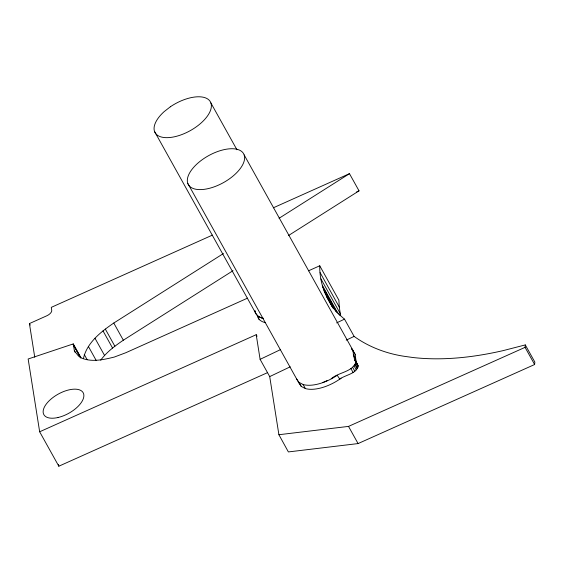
<?xml version="1.0" encoding="UTF-8"?>
<svg xmlns="http://www.w3.org/2000/svg" width="563" height="563" viewBox="0 0 563 563"><rect width="100%" height="100%" fill="white"/><g stroke="black" fill="none" stroke-linecap="round" stroke-linejoin="round"><path stroke-width="0.84" d="M267.355 372.72L58.819 466.213L39.656 431.786L256.207 334.696L260.106 359.342L269.712 376.591L278.903 434.72L288.376 451.927L358.082 443.574L534.625 364.521L525.068 347.35L525.293 344.915L503.132 350.622C473.983 357.301 443.348 360.869 413.362 357.568L404.818 356.386C386.872 353.768 368.934 347.104 354.113 336.392L344.507 319.137C328.665 306.279 319.376 286.194 319.735 265.778L308.51 270.81M534.625 364.521L534.85 362.086L525.293 344.915M331.192 378.779C338.279 372.227 352.98 372.115 355.943 361.861L354.746 360.151L353.409 354.796L353.05 350.573L351.65 348.574M296.68 379.054L298.995 382.361L303.119 384.515A31.655 15.391 -29.1 0 0 337.244 375.289L339.756 379.138C345.232 374.817 356.492 374.043 358.195 365.908L355.584 360.862M75.238 352.431L74.386 350.904L73.281 343.909L28.15 358.997L39.656 431.786M83.394 358.652C86.871 342.698 100.918 331.832 113.775 323.035L223.469 253.519M356.998 364.198L355.689 358.941L355.309 354.62L244.145 154.902A31.655 15.391 -29.1 0 0 197.346 163.622A31.655 15.391 -29.1 0 0 206.438 188.978A31.655 15.391 -29.1 0 0 244.145 154.902M100.693 360.193C106.703 351.995 115 345.865 123.332 340.207L233.026 270.69M357.231 368.681L354.979 364.634M341.094 378.09L339.496 379.335A31.655 15.391 -29.1 0 1 305.371 388.561L301.289 386.457L298.974 383.157L187.81 183.432M279.058 218.289L349.468 173.671L359.032 190.843L288.615 235.461M260.106 359.342L280.613 349.567M336.618 322.895L344.507 319.137M269.712 376.591L290.219 366.823M346.224 340.151L354.113 336.392M212.399 235.123L51.275 307.363L51.747 310.361A5.947 2.892 -29.1 0 1 46.856 315.759L29.424 323.577L34.751 357.252M273.315 207.81L349.468 173.671M356.625 191.92L359.032 190.843M247.607 298.116L125.809 352.727L114.289 357.062C103.866 359.602 92.423 362.326 82.036 358.258L78.517 356.09L74.386 350.904M322.627 382.622L327.3 380.525M278.903 434.72L348.518 426.402L525.068 347.35M263.442 318.313L261.802 318.081L257.72 315.977M298.995 382.361L301.289 386.457M353.916 352.635L355.309 354.62M257.798 315.998L255.405 312.676L255.243 310.966M319.735 265.778L338.898 300.206L339.271 307.025L340.608 315.723M320.108 272.598L339.271 307.025M320.938 278.903L340.101 313.331M338.623 313.69L339.475 315.217M322.296 285.293L338.053 313.598M322.81 287.214L336.864 312.465M335.14 309.77L335.991 311.297M323.655 289.551L335.576 310.973M324.197 291.247L334.415 309.608M331.987 305.646L333.268 307.94M329.651 301.951L333.268 308.44M326.744 296.912L332.276 306.856M351.488 348.617L352.987 351.319M355.703 358.898L353.451 354.852L355.689 358.941M355.943 361.861L358.195 365.908M354.746 360.151L355.872 362.171M355.795 363.072L358.047 367.125M210.893 102.959L236.939 149.751M355.211 364.289L357.463 368.336M354.036 365.816L356.288 369.863M352.551 367.16L354.81 371.207M350.791 368.357L353.043 372.403M348.518 426.402L358.082 443.574M303.119 384.515L305.371 388.561M154.558 131.489L255.321 312.521M256.207 334.696L257.059 336.231M113.775 323.035L123.332 340.207M105.309 329.052L114.866 346.224M102.987 330.847L112.544 348.018M94.971 338.222L104.528 355.401M88.398 346.449L96.294 360.637M84.246 354.472L87.152 359.701M73.281 343.909L80.798 357.414M73.19 344.38L80.854 358.152M73.162 344.535L80.396 357.54M29.424 323.577L30.254 325.069M58.545 464.489L58.819 466.213M265.602 322.669A31.655 15.391 -29.1 0 1 257.755 316.906M259.346 319.77A31.655 15.391 -29.1 0 1 258.178 317.652M263.167 318.292A31.655 15.391 -29.1 0 1 254.926 310.917M170.364 106.773L164.093 111.678A31.655 15.391 -29.1 0 0 170.863 137.4A31.655 15.391 -29.1 0 0 211.378 105.717A31.655 15.391 -29.1 0 0 170.364 106.773M58.088 417.493A22.513 10.95 -29.1 0 0 83.225 392.84A22.513 10.95 -29.1 0 0 49.199 400.743A22.513 10.95 -29.1 0 0 58.088 417.493"/></g></svg>
